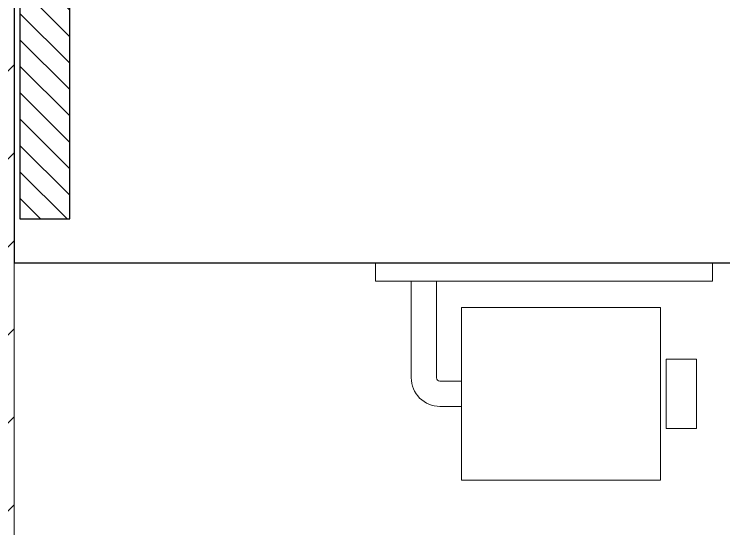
# Model space of a CAD drawing. Header units: inches. Extents: x 0 to 2865, y 0 to 4378.
# Drawn here: x 1667.3 to 1681.55, y 2357.93 to 2368.27 of the extents above; entities that cross this region are included whole.
import ezdxf

# ---------------------------------------------------------------- set-up
doc = ezdxf.new("R2010")
doc.units = ezdxf.units.IN
doc.layers.add('A-WALL', color=113, linetype='Continuous', lineweight=9)
doc.layers.add('I-FURN', color=8, linetype='Continuous')

msp = doc.modelspace()

# ---------------------------------------------------------------- hatches: boundary and pattern name
at = {"layer": 'A-WALL', "lineweight": 5, "transparency": 33554636}
h = msp.add_hatch(dxfattribs=at)
h.set_pattern_fill('ANSI31', color=8, scale=10, angle=180)
h.set_pattern_definition([(225, (-17560.1397, -853.0564), (0.88388348, -0.88388348), [])])
h.paths.add_polyline_path([(1662.799, 2397.776), (1694.299, 2397.776), (1694.299, 2393.276), (1667.299, 2393.276), (1667.299, 2300.276), (1662.799, 2300.276)])
at = {"layer": 'I-FURN', "lineweight": 5, "ltscale": 100, "transparency": 33554636}
h = msp.add_hatch(dxfattribs=at)
h.set_pattern_fill('ANSI31', color=8, scale=3, angle=630)
h.set_pattern_definition([(315, (18672.7096, -1852.87326), (0.265165043, 0.265165043), [])])
h.paths.add_polyline_path([(1667.415, 2392.157), (1668.415, 2392.157), (1668.415, 2364.157), (1667.415, 2364.157)])

# ---------------------------------------------------------------- linework, layer by layer
at = {"layer": 'A-WALL', "color": 8, "lineweight": 5, "transparency": 33554636}
msp.add_lwpolyline([(1662.799, 2397.776), (1694.299, 2397.776), (1694.299, 2393.276), (1667.299, 2393.276), (1667.299, 2300.276), (1662.799, 2300.276)], close=True, dxfattribs=at)
at = {"layer": 'I-FURN', "color": 8, "transparency": 33554636}
msp.add_lwpolyline([(1667.299, 2393.276), (1667.299, 2363.276), (1687.952, 2363.276, 0.414214), (1689.316, 2364.639), (1689.316, 2393.276)], format="xyb", close=True, dxfattribs=at)
msp.add_lwpolyline([(1668.415, 2392.157), (1667.415, 2392.157), (1667.415, 2364.157), (1668.415, 2364.157)], close=True, dxfattribs=at)
at = {"layer": 'I-FURN', "color": 8, "lineweight": 5, "transparency": 33554636}
for points in [[(1681.327, 2363.276), (1674.559, 2363.276), (1674.559, 2362.903), (1681.327, 2362.903)], [(1680.284, 2362.377), (1676.284, 2362.377), (1676.284, 2358.909), (1680.284, 2358.909)], [(1680.394, 2361.338), (1681.002, 2361.338), (1681.002, 2359.948), (1680.394, 2359.948)]]:
    msp.add_lwpolyline(points, close=True, dxfattribs=at)
msp.add_lwpolyline([(1676.284, 2360.897), (1675.851, 2360.897, -0.414214), (1675.783, 2360.965), (1675.783, 2362.903), (1675.275, 2362.903), (1675.275, 2360.965, 0.414214), (1675.851, 2360.389), (1676.284, 2360.389)], format="xyb", dxfattribs=at)

doc.saveas('drawing.dxf')
